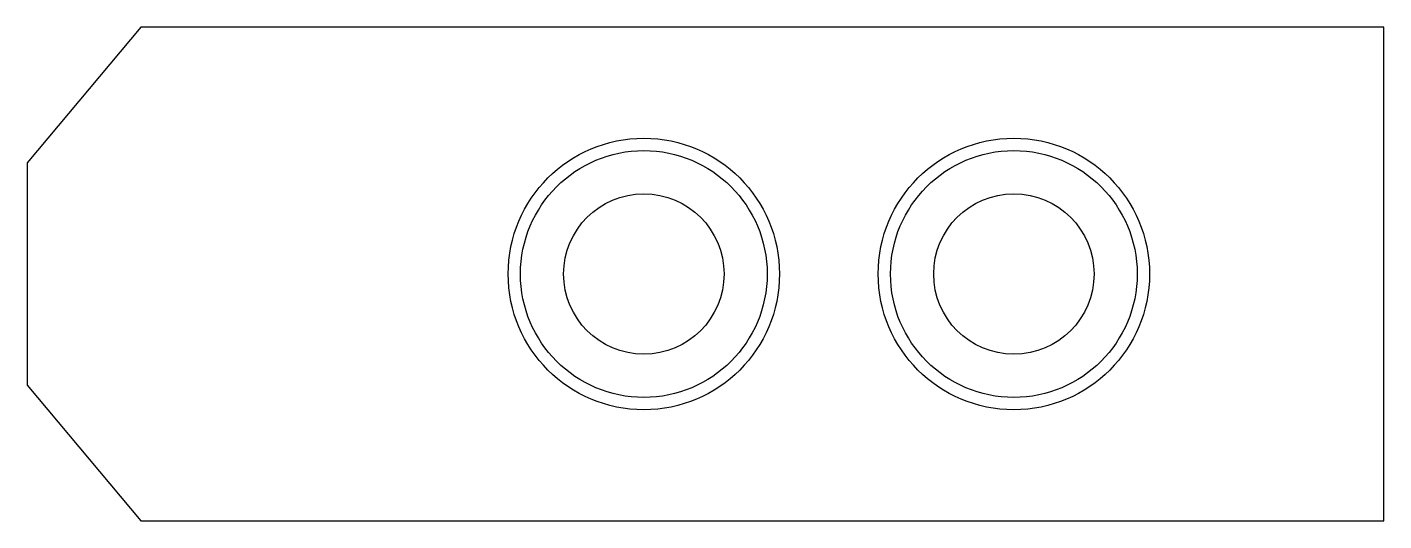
# Model space of a CAD drawing. Extents: x -110 to 0, y -40 to 0.
import ezdxf

# ---------------------------------------------------------------- set-up
doc = ezdxf.new("R2010")
doc.units = 0
doc.layers.get('0').update_dxf_attribs({"linetype": 'CONTINUOUS'})

msp = doc.modelspace()

# ---------------------------------------------------------------- linework, layer by layer
at = {"color": 7, "linetype": 'CONTINUOUS'}
for p, q in [((-100.77, 0), (-110, -11)), ((0, 0), (-100.77, 0)), ((0, -40), (0, 0)), ((-110, -11), (-110, -29)), ((-110, -29), (-100.77, -40)), ((-100.77, -40), (0, -40))]:
    msp.add_line(p, q, dxfattribs=at)
for centre, radius in [((-60, -20), 11), ((-30, -20), 11), ((-60, -20), 10), ((-30, -20), 10), ((-60, -20), 6.5), ((-30, -20), 6.5)]:
    msp.add_circle(centre, radius, dxfattribs=at)

doc.saveas('drawing.dxf')
